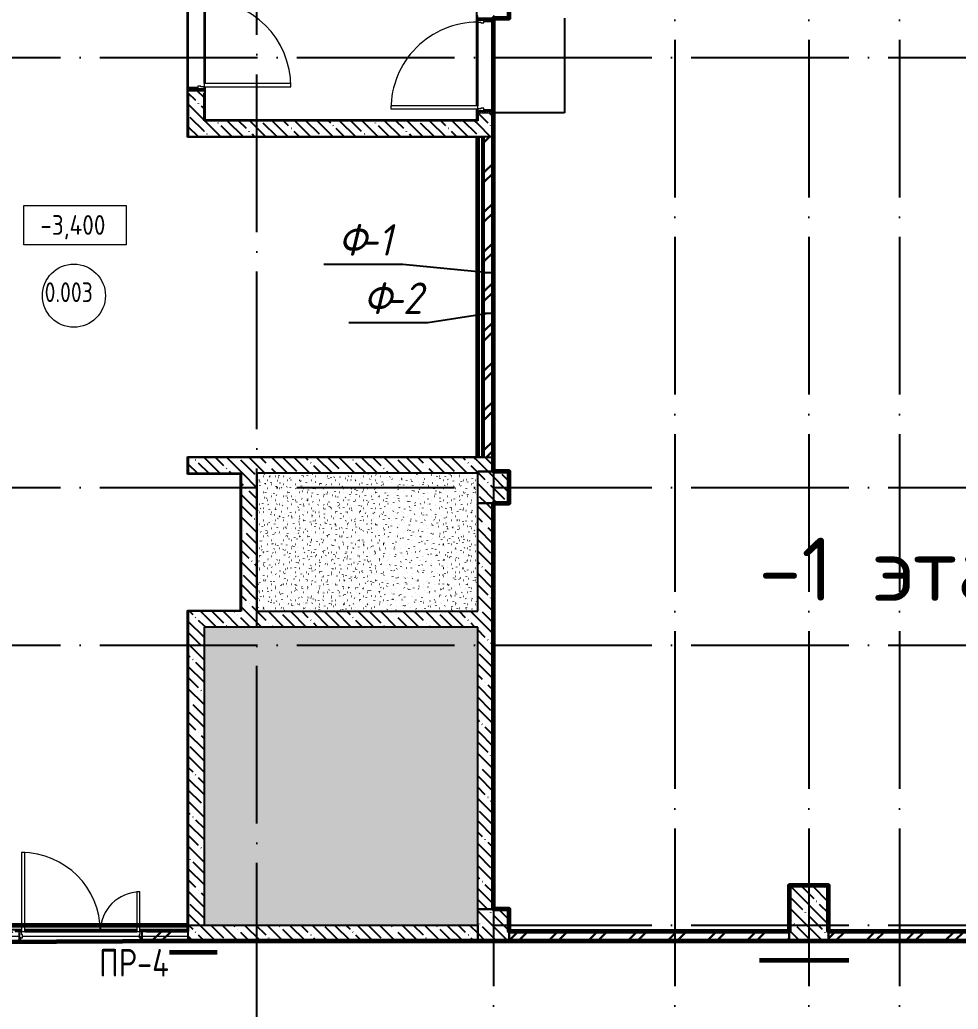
# Model space of a CAD drawing. Header units: millimetres. Extents: x -592259 to 288321, y -552984 to 293768.
# Drawn here: x 82790 to 94692, y 153794 to 166341 of the extents above; entities that cross this region are included whole.
import ezdxf

# ---------------------------------------------------------------- set-up
doc = ezdxf.new("R2010")
doc.units = ezdxf.units.MM
doc.linetypes.add('ADSK_Линия сетки', pattern=[2500, 2000, -250, 0, -250])
for name, color, linetype, lineweight in [('0) Расчет', 250, 'Continuous', 60), ('0.2) Кирпич', 30, 'Continuous', 30), ('2.1)Фарх 2 выполн.', 160, 'Continuous', 30), ('3) Перемычки готовы', 3, 'Continuous', 30), ('4.1.3) Штук  3.1 вып по кирп подвал.', 6, 'Continuous', 60), ('5.1) ЧН-25 подвал', 160, 'Continuous', 60), ('A-ANNO-NOTE', 250, 'Continuous', 9), ('A-AREA-IDEN', 250, 'Continuous', 9), ('A-DETL', 250, 'Continuous', 5), ('A-DETL-GENF-1', 250, 'Continuous', 5), ('A-DOOR', 250, 'Continuous', 5), ('A-DOOR-1', 250, 'Continuous', 13), ('A-DOOR-FRAM', 250, 'Continuous', 5), ('A-FLOR-1', 250, 'Continuous', 5), ('A-GENM-1', 250, 'Continuous', 5), ('A-WALL-1', 250, 'Continuous', 50), ('A-WALL-2', 250, 'Continuous', 5), ('G-____-____-TEXT', 250, 'Continuous', 9), ('G-ANNO-DIMS', 250, 'Continuous', 9), ('I-WALL-1', 250, 'Continuous', 5), ('S-COLS-1', 250, 'Continuous', 5), ('S-COLS-2', 250, 'Continuous', 5), ('Оси-1', 250, 'ADSK_Линия сетки', 9)]:
    doc.layers.add(name, color=color, linetype=linetype, lineweight=lineweight)
doc.styles.add('GOST Common_1', font='', dxfattribs={"width": 0.9, "height": 250})
doc.styles.add('ISOCPEUR', font='isocpeur.ttf', dxfattribs={"width": 0.8, "height": 100})
doc.styles.add('ISOCPEUR_6', font='isocpeur.ttf', dxfattribs={"height": 3.5})
doc.styles.add('ISOCPEUR_I', font='isocpeui.ttf', dxfattribs={"width": 0.9, "height": 12.5})
doc.styles.add('ISOCPEUR_I_1', font='ГОСТ тип А.ttf', dxfattribs={"height": 2500})
doc.styles.get('GOST Common_1').set_extended_font_data('GOST Common')
pattern_1 = [(135, (10997.54, 114885.93), (-142.5612, -142.5612), []), (135, (11140.1, 114885.93), (-142.5612, -142.5612), [252.016, -50.403, 3.353, -47.05])]
pattern_2 = [(45, (10997.54, 114885.93), (-251.4472, 251.4472), []), (45, (10997.54, 115266.93), (-251.4472, 251.4472), [])]
pattern_3 = [(135, (1701.41, 164.685), (-14.14214, -14.14214), []), (225, (1701.41, 164.685), (14.14214, -14.14214), [])]
pattern_4 = [(45, (-421.384, 164.685), (-14.1421, 14.1421), []), (135, (-421.384, 164.685), (-14.1421, -14.1421), [])]
pattern_5 = [(0, (10997.537, 114885.926), (203.2, 50.8), [3.353, -149.047, 3.353, -149.047, -812.8]), (0, (10997.537, 114885.926), (203.2, 50.8), [-304.8, 3.353, -301.447, 3.353, -149.047, -355.6]), (0, (10997.537, 114885.926), (203.2, 50.8), [-762, 3.353, -98.247, 3.353, -250.647]), (120, (11073.737, 114911.326), (-145.59409, 150.576362), [3.353, -149.047, 3.353, -149.047, -812.8]), (120, (11073.737, 114911.326), (-145.59409, 150.576362), [-304.8, 3.353, -301.447, 3.353, -149.047, -355.6]), (120, (11073.737, 114911.326), (-145.59409, 150.576362), [-762, 3.353, -98.247, 3.353, -250.647]), (240, (11099.137, 115012.926), (-57.60591, -201.376362), [3.353, -149.047, 3.353, -149.047, -812.8]), (240, (11099.137, 115012.926), (-57.60591, -201.376362), [-304.8, 3.353, -301.447, 3.353, -149.047, -355.6]), (240, (11099.137, 115012.926), (-57.60591, -201.376362), [-762, 3.353, -98.247, 3.353, -250.647])]

# ---------------------------------------------------------------- blocks, each defined once
blk = doc.blocks.new('Дверь_СКБ_1Ст_Внутренняя - СОШ_Д-1п_Дв_1200x2100h-31541112-АР1_Кладочный план подвала_ Блок 2_ 3')
at = {"layer": 'A-DOOR'}
h = blk.add_hatch(dxfattribs=at)
h.set_pattern_fill('FP_8', color=256, style=0, pattern_type=2)
h.set_pattern_definition(pattern_3)
h.paths.add_polyline_path([(612.5, 100), (587.5, 100), (587.5, -100), (612.5, -100)])
at = {"layer": 'A-DOOR-FRAM'}
h = blk.add_hatch(dxfattribs=at)
h.set_pattern_fill('FP_9', color=256, style=0, pattern_type=2)
h.set_pattern_definition(pattern_4)
h.paths.add_polyline_path([(-562.5, 100), (-587.5, 100), (-587.5, -100), (-562.5, -100)])
at = {"layer": 'A-DOOR'}
blk.add_arc((562.5, 100), 1100, 90, 180, dxfattribs=at)
at = {"layer": 'A-DOOR-1'}
for p, q in [((562.5, 1200), (522.5, 1200)), ((522.5, 1200), (522.5, 100)), ((562.5, 100), (562.5, 1200)), ((522.5, 100), (562.5, 100))]:
    blk.add_line(p, q, dxfattribs=at)
at = {"layer": 'A-DOOR-FRAM'}
for p, q in [((-547.5, 108), (-617.5, 108)), ((-617.5, 108), (-617.5, 100)), ((-617.5, 100), (-547.5, 100)), ((-562.5, 100), (-587.5, 100)), ((-587.5, 100), (-587.5, -100)), ((-537.5, 100), (-562.5, 100)), ((-562.5, 100), (-562.5, 20)), ((-562.5, -100), (-562.5, 100)), ((-547.5, 100), (-562.5, 100)), ((-562.5, 100), (-562.5, 99)), ((-562.5, 99), (-547.5, 99)), ((-562.5, 20), (-527.5, 20)), ((-547.5, 20), (-562.5, 20)), ((-562.5, 20), (-562.5, -100)), ((-547.5, 100), (-547.5, 108)), ((-547.5, 99), (-547.5, 100)), ((-547.5, -100), (-547.5, 20)), ((-537.5, 60), (-537.5, 100)), ((-527.5, 60), (-537.5, 60)), ((-527.5, 20), (-527.5, 60)), ((562.5, 60), (552.5, 60)), ((552.5, 60), (552.5, 20)), ((552.5, 20), (587.5, 20)), ((562.5, 100), (562.5, 60)), ((587.5, 100), (562.5, 100)), ((642.5, 108), (572.5, 108)), ((572.5, 108), (572.5, 100)), ((587.5, 100), (572.5, 100)), ((572.5, 100), (572.5, 99)), ((572.5, 100), (642.5, 100)), ((572.5, 99), (587.5, 99)), ((587.5, 20), (572.5, 20)), ((572.5, 20), (572.5, -100)), ((587.5, 20), (587.5, 100)), ((612.5, 100), (587.5, 100)), ((587.5, 100), (587.5, -100)), ((587.5, 99), (587.5, 100)), ((587.5, -100), (587.5, 20)), ((612.5, -100), (612.5, 100)), ((642.5, 100), (642.5, 108)), ((-547.5, -100), (-617.5, -100)), ((-617.5, -100), (-617.5, -108)), ((-617.5, -108), (-547.5, -108)), ((-587.5, -100), (-562.5, -100)), ((-562.5, -100), (-547.5, -100)), ((-547.5, -108), (-547.5, -100)), ((572.5, -100), (587.5, -100)), ((642.5, -100), (572.5, -100)), ((572.5, -100), (572.5, -108)), ((572.5, -108), (642.5, -108)), ((587.5, -100), (612.5, -100)), ((642.5, -108), (642.5, -100))]:
    blk.add_line(p, q, dxfattribs=at)
blk = doc.blocks.new('Дверь_СКБ_2Ст - СОШ_Дв_1570_1550_x2100h _пр_ завертка-35617996-АР1_Кладочный план подвала_ Блок 2_ 3')
at = {"layer": 'A-DOOR'}
h = blk.add_hatch(dxfattribs=at)
h.set_pattern_fill('FP_10', color=256, style=0, pattern_type=2)
h.set_pattern_definition([(135, (1501.41, 124.685), (-14.14214, -14.14214), []), (225, (1501.41, 124.685), (14.14214, -14.14214), [])])
h.paths.add_polyline_path([(797.5, 60), (787.5, 60), (787.5, -60), (797.5, -60)])
at = {"layer": 'A-DOOR-FRAM'}
h = blk.add_hatch(dxfattribs=at)
h.set_pattern_fill('FP_11', color=256, style=0, pattern_type=2)
h.set_pattern_definition([(45, (-621.384, 124.685), (-14.1421, 14.1421), []), (135, (-621.384, 124.685), (-14.1421, -14.1421), [])])
h.paths.add_polyline_path([(-762.5, 60), (-772.5, 60), (-772.5, -60), (-762.5, -60)])
at = {"layer": 'A-DOOR'}
for centre, radius, start, end in [((-737.5, 60), 1000, 0, 90), ((762.5, 60), 500, 90, 180)]:
    blk.add_arc(centre, radius, start, end, dxfattribs=at)
at = {"layer": 'A-DOOR-1'}
for p, q in [((-737.5, 1060), (-737.5, 60)), ((-697.5, 1060), (-737.5, 1060)), ((-697.5, 60), (-697.5, 1060)), ((762.5, 560), (722.5, 560)), ((722.5, 560), (722.5, 60)), ((762.5, 60), (762.5, 560)), ((-737.5, 60), (-697.5, 60)), ((722.5, 60), (762.5, 60))]:
    blk.add_line(p, q, dxfattribs=at)
at = {"layer": 'A-DOOR-FRAM'}
for p, q in [((-747.5, 68), (-817.5, 68)), ((-817.5, 68), (-817.5, 60)), ((-817.5, 60), (-747.5, 60)), ((-762.5, 60), (-772.5, 60)), ((-772.5, 60), (-772.5, -60)), ((-737.5, 60), (-762.5, 60)), ((-762.5, 60), (-762.5, -20)), ((-762.5, -60), (-762.5, 60)), ((-747.5, 60), (-747.5, 68)), ((-737.5, 20), (-737.5, 60)), ((-727.5, 20), (-737.5, 20)), ((-727.5, -20), (-727.5, 20)), ((762.5, 20), (752.5, 20)), ((752.5, 20), (752.5, -20)), ((762.5, 60), (762.5, 20)), ((787.5, 60), (762.5, 60)), ((842.5, 68), (772.5, 68)), ((772.5, 68), (772.5, 60)), ((772.5, 60), (842.5, 60)), ((787.5, -20), (787.5, 60)), ((797.5, 60), (787.5, 60)), ((787.5, 60), (787.5, -60)), ((797.5, -60), (797.5, 60)), ((842.5, 60), (842.5, 68)), ((-747.5, -60), (-817.5, -60)), ((-817.5, -60), (-817.5, -68)), ((-817.5, -68), (-747.5, -68)), ((-772.5, -60), (-762.5, -60)), ((-762.5, -20), (-727.5, -20)), ((-747.5, -20), (-762.5, -20)), ((-762.5, -20), (-762.5, -60)), ((-762.5, -60), (-747.5, -60)), ((-747.5, -60), (-747.5, -20)), ((-747.5, -68), (-747.5, -60)), ((752.5, -20), (787.5, -20)), ((787.5, -20), (772.5, -20)), ((772.5, -20), (772.5, -60)), ((772.5, -60), (787.5, -60)), ((842.5, -60), (772.5, -60)), ((772.5, -60), (772.5, -68)), ((772.5, -68), (842.5, -68)), ((787.5, -60), (787.5, -20)), ((787.5, -60), (797.5, -60)), ((842.5, -68), (842.5, -60))]:
    blk.add_line(p, q, dxfattribs=at)
blk = doc.blocks.new('Дверь_СКБ_1Ст_Внутренняя - СОШ_Д-1л_Дв_1200x2100h_пр-32805419-АР1_Кладочный план подвала_ Блок 2_ 3')
at = {"layer": 'A-DOOR'}
h = blk.add_hatch(dxfattribs=at)
h.set_pattern_fill('FP_8', color=256, style=0, pattern_type=2)
h.set_pattern_definition(pattern_3)
h.paths.add_polyline_path([(587.5, -100), (612.5, -100), (612.5, 100), (587.5, 100)])
at = {"layer": 'A-DOOR-FRAM'}
h = blk.add_hatch(dxfattribs=at)
h.set_pattern_fill('FP_9', color=256, style=0, pattern_type=2)
h.set_pattern_definition(pattern_4)
h.paths.add_polyline_path([(-587.5, -100), (-562.5, -100), (-562.5, 100), (-587.5, 100)])
at = {"layer": 'A-DOOR'}
blk.add_arc((-537.5, 100), 1100, 360, 90, dxfattribs=at)
at = {"layer": 'A-DOOR-1'}
for p, q in [((-537.5, 1200), (-537.5, 100)), ((-497.5, 1200), (-537.5, 1200)), ((-497.5, 100), (-497.5, 1200)), ((-537.5, 100), (-497.5, 100))]:
    blk.add_line(p, q, dxfattribs=at)
at = {"layer": 'A-DOOR-FRAM'}
for p, q in [((-547.5, 108), (-617.5, 108)), ((-617.5, 108), (-617.5, 100)), ((-617.5, 100), (-547.5, 100)), ((-562.5, 100), (-587.5, 100)), ((-587.5, 100), (-587.5, -100)), ((-537.5, 100), (-562.5, 100)), ((-562.5, 100), (-562.5, 20)), ((-562.5, -100), (-562.5, 100)), ((-547.5, 100), (-562.5, 100)), ((-562.5, 100), (-562.5, 99)), ((-562.5, 99), (-547.5, 99)), ((-562.5, 20), (-527.5, 20)), ((-547.5, 20), (-562.5, 20)), ((-562.5, 20), (-562.5, -100)), ((-547.5, 100), (-547.5, 108)), ((-547.5, 99), (-547.5, 100)), ((-547.5, -100), (-547.5, 20)), ((-537.5, 60), (-537.5, 100)), ((-527.5, 60), (-537.5, 60)), ((-527.5, 20), (-527.5, 60)), ((562.5, 60), (552.5, 60)), ((552.5, 60), (552.5, 20)), ((552.5, 20), (587.5, 20)), ((562.5, 100), (562.5, 60)), ((587.5, 100), (562.5, 100)), ((642.5, 108), (572.5, 108)), ((572.5, 108), (572.5, 100)), ((587.5, 100), (572.5, 100)), ((572.5, 100), (572.5, 99)), ((572.5, 100), (642.5, 100)), ((572.5, 99), (587.5, 99)), ((587.5, 20), (572.5, 20)), ((572.5, 20), (572.5, -100)), ((587.5, 20), (587.5, 100)), ((612.5, 100), (587.5, 100)), ((587.5, 100), (587.5, -100)), ((587.5, 99), (587.5, 100)), ((587.5, -100), (587.5, 20)), ((612.5, -100), (612.5, 100)), ((642.5, 100), (642.5, 108)), ((-547.5, -100), (-617.5, -100)), ((-617.5, -100), (-617.5, -108)), ((-617.5, -108), (-547.5, -108)), ((-587.5, -100), (-562.5, -100)), ((-562.5, -100), (-547.5, -100)), ((-547.5, -108), (-547.5, -100)), ((572.5, -100), (587.5, -100)), ((642.5, -100), (572.5, -100)), ((572.5, -100), (572.5, -108)), ((572.5, -108), (642.5, -108)), ((587.5, -100), (612.5, -100)), ((642.5, -108), (642.5, -100))]:
    blk.add_line(p, q, dxfattribs=at)
blk = doc.blocks.new('ADSK_КолоннаНесущая_Швеллер_Гнутый_ГОСТ 8278-83 - 140х60х5_таб_1-32331390-АР1_Кладочный план подвала_ Блок 2_ 3')
at = {"layer": 'S-COLS-1'}
for p, q in [((-16.2, 58), (-16.2, -58)), ((-11.2, -58), (-11.2, 58)), ((43.8, 70), (-4.2, 70)), ((-4.2, 65), (43.8, 65)), ((43.8, 65), (43.8, 70)), ((43.8, -65), (-4.2, -65)), ((-4.2, -70), (43.8, -70)), ((43.8, -70), (43.8, -65))]:
    blk.add_line(p, q, dxfattribs=at)
for centre, radius, start, end in [((-4.2, 58), 12, 90, 180), ((-4.2, 58), 7, 90, 180), ((-4.2, -58), 12, 180, 270), ((-4.2, -58), 7, 180, 270)]:
    blk.add_arc(centre, radius, start, end, dxfattribs=at)
blk = doc.blocks.new('Ом_Перемычка из уголков - A1-1_57 63x100x6-34134793-АР1_Кладочный план подвала_ Блок 2_ 3')
at = {"layer": 'A-GENM-1'}
for p, q in [((-910, 0), (-660, 0)), ((-615, 0), (865, 0)), ((910, 0), (1160, 0))]:
    blk.add_line(p, q, dxfattribs=at)
blk = doc.blocks.new('Ом_Арматурная перемычка - A1-0_27-32789181-АР1_Кладочный план подвала_ Блок 2_ 3')
at = {"layer": 'A-GENM-1'}
blk.add_line((-130, 0), (380, 0), dxfattribs=at)
blk = doc.blocks.new('ADSK_КолоннаНесущая_Швеллер_Гнутый_ГОСТ 8278-83 - 140х60х5_таб_1-32823743-АР1_Кладочный план подвала_ Блок 2_ 3')
at = {"layer": 'S-COLS-1'}
for p, q in [((-16.2, 58), (-16.2, -58)), ((-11.2, -58), (-11.2, 58)), ((43.8, 70), (-4.2, 70)), ((-4.2, 65), (43.8, 65)), ((43.8, 65), (43.8, 70)), ((43.8, -65), (-4.2, -65)), ((-4.2, -70), (43.8, -70)), ((43.8, -70), (43.8, -65))]:
    blk.add_line(p, q, dxfattribs=at)
for centre, radius, start, end in [((-4.2, 58), 12, 90, 180), ((-4.2, 58), 7, 90, 180), ((-4.2, -58), 12, 180, 270), ((-4.2, -58), 7, 180, 270)]:
    blk.add_arc(centre, radius, start, end, dxfattribs=at)
blk = doc.blocks.new('AAR_СКБ_Марка_Помещения - Номер-17325395-АР1_Кладочный план подвала_ Блок 2_ 3')
at = {"layer": 'A-AREA-IDEN'}
blk.add_circle((0, 1.5), 4, dxfattribs=at)
blk = doc.blocks.new('Высотные отметки - Рамка-32693647-АР1_Кладочный план подвала_ Блок 2_ 3')
at = {"layer": 'A-ANNO-NOTE'}
for p, q in [((-6.5, 0), (-6.5, 5)), ((-6.5, 5), (6.5, 5)), ((6.5, 5), (6.5, 0)), ((6.5, 0), (-6.5, 0))]:
    blk.add_line(p, q, dxfattribs=at)

msp = doc.modelspace()

# ---------------------------------------------------------------- hatches: boundary and pattern name
at = {"layer": '0.2) Кирпич'}
h = msp.add_hatch(dxfattribs=at)
h.set_pattern_fill('FP_2', color=256, style=0, pattern_type=2)
h.set_pattern_definition(pattern_2)
h.paths.add_polyline_path([(88797.5155, 160790.9262), (88797.5155, 164860.9262), (88677.5155, 164860.9262), (88677.5155, 160790.9262)])
h = msp.add_hatch(dxfattribs=at)
h.set_pattern_fill('FP_2', color=256, style=0, pattern_type=2)
h.set_pattern_definition(pattern_2)
h.paths.add_polyline_path([(84347.5374, 154660.9262), (84927.5374, 154660.9262), (84927.5374, 154780.9262), (84347.5374, 154780.9262)])
h.paths.add_polyline_path([(82732.5374, 154660.9262), (82777.5374, 154660.9262), (82777.5374, 154780.9262), (80702.5374, 154780.9262), (80702.5374, 154660.9262)])
h = msp.add_hatch(dxfattribs=at)
h.set_pattern_fill('FP_2', color=256, style=0, pattern_type=2)
h.set_pattern_definition(pattern_2)
h.paths.add_polyline_path([(108447.5374, 154660.9492), (108447.5374, 154780.9492), (104647.5374, 154780.9492), (104647.5374, 154660.9492), (105796.2834, 154660.9492)])
h.paths.add_polyline_path([(104147.5374, 154660.9492), (104147.5374, 154780.9492), (98847.5374, 154780.9492), (98847.5374, 154660.9492), (103103.0872, 154660.9492)])
h.paths.add_polyline_path([(98347.5374, 154660.9492), (98347.5374, 154780.9492), (93047.5374, 154780.9492), (93047.5374, 154660.9492)])
h.paths.add_polyline_path([(92547.5374, 154660.9492), (92547.5374, 154780.9492), (88997.5374, 154780.9492), (88997.5374, 154660.9492), (89637.1062, 154660.9492)])
at = {"layer": 'A-DETL-GENF-1', "lineweight": -2}
h = msp.add_hatch(dxfattribs=at)
h.set_pattern_fill('FP_123', color=256, style=0, pattern_type=2)
h.set_pattern_definition(pattern_5)
h.paths.add_polyline_path([(85797.5374, 158840.9262), (88597.5374, 158840.9262), (88597.5374, 160590.9262), (85797.5374, 160590.9262), (85797.5374, 159710.0692)])
h = msp.add_hatch(dxfattribs=at)
h.set_pattern_fill('FP_123', color=256, style=0, pattern_type=2)
h.set_pattern_definition(pattern_5)
h.paths.add_polyline_path([(88597.5374, 154860.9492), (88597.5374, 158640.9262), (85127.5374, 158640.9262), (85127.5374, 154860.9492)])
at = {"layer": 'I-WALL-1', "lineweight": -2}
h = msp.add_hatch(dxfattribs=at)
h.set_pattern_fill('FP_1', color=256, style=0, pattern_type=2)
h.set_pattern_definition(pattern_1)
h.paths.add_polyline_path([(88797.5155, 164860.9262), (88797.5155, 165160.9262), (88597.5155, 165160.9262), (88597.5155, 164860.9262), (88677.5155, 164860.9262)])
h.paths.add_polyline_path([(88797.5155, 166760.9262), (88797.5155, 173210.9262), (88597.5157, 173210.9262), (88597.5155, 166760.9262)])
h = msp.add_hatch(dxfattribs=at)
h.set_pattern_fill('FP_1', color=256, style=0, pattern_type=2)
h.set_pattern_definition(pattern_1)
h.paths.add_polyline_path([(84927.5374, 164860.9262), (85127.5374, 164860.9262), (85127.5374, 165440.9262), (84927.5374, 165440.9262), (84927.5374, 165410.9262)])
h.paths.add_polyline_path([(85127.5374, 166640.9262), (85127.5374, 170260.9262), (84927.5374, 170260.9262), (84927.5374, 166640.9262)])
h = msp.add_hatch(dxfattribs=at)
h.set_pattern_fill('FP_1', color=256, style=0, pattern_type=2)
h.set_pattern_definition(pattern_1)
h.paths.add_polyline_path([(88597.5155, 164860.9262), (88597.5155, 165060.9262), (85127.5374, 165060.9262), (85127.5374, 164860.9262), (86943.91, 164860.9262)])
h = msp.add_hatch(dxfattribs=at)
h.set_pattern_fill('FP_1', color=256, style=0, pattern_type=2)
h.set_pattern_definition(pattern_1)
h.paths.add_polyline_path([(88597.5155, 160590.9262), (88597.5155, 160790.9262), (84927.5374, 160790.9262), (84927.5374, 160590.9262), (86943.91, 160590.9262)])
h = msp.add_hatch(dxfattribs=at)
h.set_pattern_fill('FP_1', color=256, style=0, pattern_type=2)
h.set_pattern_definition(pattern_1)
h.paths.add_polyline_path([(88797.5155, 155060.9262), (88797.5155, 160210.9262), (88597.5374, 160210.9262), (88597.5374, 155060.9262)])
h.paths.add_polyline_path([(88597.5155, 160610.9262), (88797.5155, 160610.9262), (88797.5155, 160790.9262), (88597.5155, 160790.9262)])
h = msp.add_hatch(dxfattribs=at)
h.set_pattern_fill('FP_1', color=256, style=0, pattern_type=2)
h.set_pattern_definition(pattern_1)
h.paths.add_polyline_path([(85797.5374, 158840.9262), (85797.5374, 160590.9262), (85597.5374, 160590.9262), (85597.5374, 158840.9262)])
h = msp.add_hatch(dxfattribs=at)
h.set_pattern_fill('FP_1', color=256, style=0, pattern_type=2)
h.set_pattern_definition(pattern_1)
h.paths.add_polyline_path([(85127.5374, 154660.9492), (85127.5374, 158840.9262), (84927.5374, 158840.9262), (84927.5374, 154660.9492)])
h = msp.add_hatch(dxfattribs=at)
h.set_pattern_fill('FP_1', color=256, style=0, pattern_type=2)
h.set_pattern_definition(pattern_1)
h.paths.add_polyline_path([(85797.5374, 158640.9262), (88597.5155, 158640.9262), (88597.5155, 158840.9262), (85127.5374, 158840.9262), (85127.5374, 158640.9262)])
h = msp.add_hatch(dxfattribs=at)
h.set_pattern_fill('FP_1', color=256, style=0, pattern_type=2)
h.set_pattern_definition(pattern_1)
h.paths.add_polyline_path([(85127.5374, 154660.9492), (88597.5155, 154660.9492), (88597.5155, 154860.9492), (85127.5374, 154860.9492)])
at = {"layer": 'S-COLS-2', "lineweight": -2}
h = msp.add_hatch(dxfattribs=at)
h.set_pattern_fill('FP_1', color=256, style=0, pattern_type=2)
h.set_pattern_definition(pattern_1)
h.paths.add_polyline_path([(88597.5374, 160210.9262), (88997.5173, 160210.9262), (88997.5173, 160610.9262), (88597.5173, 160610.9262), (88597.5374, 160590.9262)])
h = msp.add_hatch(dxfattribs=at)
h.set_pattern_fill('FP_1', color=256, style=0, pattern_type=2)
h.set_pattern_definition(pattern_1)
h.paths.add_polyline_path([(92547.5374, 154660.9492), (93047.5374, 154660.9492), (93047.5374, 155360.9492), (92547.5374, 155360.9492), (92547.5374, 154780.9492)])
h = msp.add_hatch(dxfattribs=at)
h.set_pattern_fill('FP_1', color=256, style=0, pattern_type=2)
h.set_pattern_definition(pattern_1)
h.paths.add_polyline_path([(88597.5374, 154660.9262), (88997.5374, 154660.9262), (88997.5374, 155060.9262), (88597.5374, 155060.9262), (88597.5374, 154860.9492)])

# ---------------------------------------------------------------- linework, layer by layer
at = {"layer": '0) Расчет'}
for points in [[(88797.5155, 160790.9262), (88797.5155, 164860.9262)], [(84347.5374, 154660.9262), (84927.5374, 154660.9492)], [(88997.5374, 154660.9262), (92547.5374, 154660.9262)], [(93047.5374, 154660.9262), (98347.5374, 154660.9262)]]:
    msp.add_lwpolyline(points, dxfattribs=at)
at = {"layer": '0.2) Кирпич'}
for p, q in [((88677.5155, 164860.9262), (88677.5155, 160790.9262)), ((88797.5155, 160790.9262), (88797.5155, 164860.9262)), ((84927.5374, 154780.9262), (84392.5374, 154780.9262)), ((92547.5374, 154780.9492), (88997.5374, 154780.9492)), ((88997.5374, 154780.9492), (88997.5374, 154660.9492)), ((92547.5374, 154660.9492), (92547.5374, 154780.9492)), ((92547.5374, 154780.9492), (92547.5374, 154660.9492)), ((98347.5374, 154780.9492), (93047.5374, 154780.9492)), ((93047.5374, 154780.9492), (93047.5374, 154660.9492)), ((93047.5374, 154660.9492), (93047.5374, 154780.9492)), ((84392.5374, 154660.9262), (84927.5374, 154660.9262)), ((88997.5374, 154660.9492), (92547.5374, 154660.9492)), ((92547.5374, 154660.9492), (93047.5374, 154660.9492)), ((93047.5374, 154660.9492), (98347.5374, 154660.9492))]:
    msp.add_line(p, q, dxfattribs=at)
at = {"layer": '2.1)Фарх 2 выполн.', "lineweight": -2}
for points in [[(88731.9029, 163131.0994), (87646.4335, 163236.9772), (86646.4335, 163236.9772)], [(88731.9029, 162617.9256), (87964.4821, 162496.9772), (86964.4821, 162496.9772)]]:
    msp.add_lwpolyline(points, dxfattribs=at)
at = {"layer": '4.1.3) Штук  3.1 вып по кирп подвал.'}
for p, q in [((88598.8021, 160790.9262), (88598.8021, 164860.9262)), ((80697.5374, 154860.9262), (84927.5374, 154860.9262)), ((80697.5374, 154640.9267), (84927.5374, 154660.9262)), ((88997.5374, 154660.9262), (92547.5374, 154660.9492)), ((93047.5374, 154660.9492), (98347.5374, 154660.9492))]:
    msp.add_line(p, q, dxfattribs=at)
at = {"layer": '4.1.3) Штук  3.1 вып по кирп подвал.', "color": 3}
for p, q in [((84927.5374, 154660.9262), (88997.5374, 154660.9262)), ((92547.5374, 154660.9492), (93047.5374, 154660.9492))]:
    msp.add_line(p, q, dxfattribs=at)
at = {"layer": '4.1.3) Штук  3.1 вып по кирп подвал.', "color": 2}
for points in [[(84688.3544, 154516.746), (85291.9118, 154516.746)], [(92172.0636, 154417.4667), (93304.1699, 154417.4667)]]:
    msp.add_lwpolyline(points, dxfattribs=at)
at = {"layer": '5.1) ЧН-25 подвал'}
msp.add_lwpolyline([(98347.5374, 154780.9492), (93047.5374, 154780.9492), (93047.5374, 155360.9492), (92547.5374, 155360.9492), (92547.5374, 154780.9492), (88997.5374, 154780.9492), (88997.5374, 155060.9262), (88797.5374, 155060.9262), (88797.5374, 160210.9262), (88997.5173, 160210.9262), (88997.5173, 160610.9262), (88797.5374, 160610.9262), (88797.5155, 166360.9262), (88997.5374, 166360.9262), (88997.5374, 166760.9262), (88797.5374, 166760.9262), (88797.5374, 172260.9262), (92747.5374, 172260.9262), (92747.5374, 173160.9262), (93047.5374, 173160.9262), (93047.5374, 173610.9262), (98347.5374, 173610.9262)], dxfattribs=at)
at = {"layer": 'A-DETL', "lineweight": -2}
for p, q in [((85797.5374, 160590.9262), (85797.5374, 158840.9262)), ((88597.5374, 160590.9262), (85797.5374, 160590.9262)), ((88597.5374, 158840.9262), (88597.5374, 160590.9262)), ((85797.5374, 158840.9262), (88597.5374, 158840.9262)), ((85127.5374, 158640.9262), (85127.5374, 154860.9492)), ((88597.5374, 158640.9262), (85127.5374, 158640.9262)), ((88597.5374, 154860.9492), (88597.5374, 158640.9262)), ((85127.5374, 154860.9492), (88597.5374, 154860.9492))]:
    msp.add_line(p, q, dxfattribs=at)
at = {"layer": 'A-FLOR-1', "lineweight": -2}
for p, q in [((84917.5374, 164850.9262), (84917.5374, 170250.9262)), ((85137.5374, 170250.9262), (85137.5374, 165530.9262)), ((88587.5155, 165250.9262), (88587.5155, 167045.9262)), ((89697.5155, 166360.9262), (89697.5155, 165160.9262)), ((85137.5374, 165490.9262), (85137.5374, 165070.9262)), ((88587.5155, 165070.9262), (88587.5155, 165210.9262)), ((89697.5155, 165160.9262), (88805.5155, 165160.9262)), ((85137.5374, 165070.9262), (88587.5155, 165070.9262)), ((88652.5155, 164850.9262), (84917.5374, 164850.9262)), ((88652.5155, 160800.9262), (88652.5155, 164850.9262)), ((84917.5374, 160580.9262), (84917.5374, 160800.9262)), ((84917.5374, 160800.9262), (88652.5155, 160800.9262)), ((85587.5374, 160580.9262), (84917.5374, 160580.9262)), ((85587.5374, 158850.9262), (85587.5374, 160580.9262)), ((84917.5374, 154805.9262), (84917.5374, 158850.9262)), ((84917.5374, 158850.9262), (85587.5374, 158850.9262)), ((80707.5374, 154805.9262), (82812.5374, 154805.9262)), ((82852.5374, 154805.9262), (84272.5374, 154805.9262)), ((84312.5374, 154805.9262), (84917.5374, 154805.9262)), ((84322.5374, 154660.9492), (82802.5374, 154660.9492))]:
    msp.add_line(p, q, dxfattribs=at)
at = {"layer": 'A-WALL-1', "lineweight": -2}
for p, q in [((84927.5374, 165410.9262), (84927.5374, 164860.9262)), ((85127.5374, 165060.9262), (85127.5374, 165410.9262)), ((88597.5155, 165130.9262), (88597.5155, 165060.9262)), ((88797.5155, 164860.9262), (88797.5155, 165130.9262)), ((88597.5155, 165060.9262), (85127.5374, 165060.9262)), ((84927.5374, 164860.9262), (88677.5155, 164860.9262)), ((88797.5155, 160790.9262), (84927.5374, 160790.9262)), ((84927.5374, 160790.9262), (84927.5374, 160590.9262)), ((88797.5155, 160610.9262), (88797.5155, 160790.9262)), ((88597.5155, 160590.9262), (88597.5155, 160610.9262)), ((84927.5374, 160590.9262), (85597.5374, 160590.9262)), ((85597.5374, 160590.9262), (85597.5374, 158840.9262)), ((88797.5155, 155060.9262), (88797.5155, 160210.9262)), ((84927.5374, 158840.9262), (84927.5374, 154780.9262)), ((85597.5374, 158840.9262), (84927.5374, 158840.9262)), ((88597.5155, 154660.9492), (88597.5155, 154860.9492)), ((84927.5374, 154660.9492), (88597.5155, 154660.9492))]:
    msp.add_line(p, q, dxfattribs=at)
at = {"layer": 'A-WALL-2', "lineweight": -2}
for p, q in [((88677.5155, 164860.9262), (88797.5155, 164860.9262)), ((88597.5155, 160610.9262), (88797.5155, 160610.9262)), ((88797.5155, 160210.9262), (88597.5374, 160210.9262)), ((88597.5374, 155060.9262), (88797.5155, 155060.9262)), ((84927.5374, 154660.9262), (84927.5374, 154780.9262))]:
    msp.add_line(p, q, dxfattribs=at)
at = {"layer": 'I-WALL-1', "lineweight": -2}
for p, q in [((84927.5374, 165480.9262), (84927.5374, 166600.9262)), ((85127.5374, 166590.9262), (85127.5374, 165530.9262)), ((88597.5155, 165250.9262), (88597.5155, 166310.9262)), ((88797.5155, 166320.9262), (88797.5155, 165200.9262)), ((82852.5374, 154780.9262), (84272.5374, 154780.9262)), ((84322.5374, 154660.9262), (82802.5374, 154660.9262))]:
    msp.add_line(p, q, dxfattribs=at)
at = {"layer": 'S-COLS-1', "lineweight": -2}
for p, q in [((88797.5155, 160610.9262), (88597.5173, 160610.9262)), ((88597.5173, 160610.9262), (88597.5173, 160590.9262)), ((88997.5173, 160610.9262), (88797.5155, 160610.9262)), ((88997.5173, 160210.9262), (88997.5173, 160610.9262)), ((88597.5374, 160210.9262), (88797.5155, 160210.9262)), ((88797.5155, 160210.9262), (88997.5173, 160210.9262)), ((93047.5374, 155360.9492), (92547.5374, 155360.9492)), ((92547.5374, 155360.9492), (92547.5374, 154780.9492)), ((93047.5374, 154780.9492), (93047.5374, 155360.9492)), ((88797.5155, 155060.9262), (88597.5374, 155060.9262)), ((88997.5374, 155060.9262), (88797.5155, 155060.9262)), ((88997.5374, 154660.9262), (88997.5374, 155060.9262)), ((88597.5374, 154860.9492), (88597.5374, 154660.9262)), ((88597.5374, 154660.9262), (88997.5374, 154660.9262))]:
    msp.add_line(p, q, dxfattribs=at)
at = {"layer": 'Оси-1', "lineweight": -2}
for p, q in [((85797.5374, 111147.0862), (85797.5374, 176087.9307)), ((88797.5374, 176087.9307), (88797.5374, 111127.0862)), ((91097.5374, 176087.9307), (91097.5374, 111147.0862)), ((92797.5374, 176087.9307), (92797.5374, 111147.0862)), ((93947.5376, 176087.9307), (93947.5376, 111147.0862)), ((76304.6994, 165860.9262), (167606.3171, 165860.9262)), ((76304.6994, 160410.9262), (166722.1084, 160410.9262)), ((76304.6994, 158410.9262), (167606.3171, 158410.9262)), ((76304.6994, 154860.9262), (166722.1084, 154860.9262))]:
    msp.add_line(p, q, dxfattribs=at)

# ---------------------------------------------------------------- block references
at = {"layer": 'A-ANNO-NOTE', "lineweight": -2, "xscale": 99.99999999999993, "yscale": 99.99999999999993, "zscale": 99.99999999999993}
msp.add_blockref('Высотные отметки - Рамка-32693647-АР1_Кладочный план подвала_ Блок 2_ 3', (83490.5906, 163487.2102), dxfattribs=at)
at = {"layer": 'A-AREA-IDEN', "lineweight": -2, "xscale": 99.99999999999993, "yscale": 99.99999999999993, "zscale": 99.99999999999993}
msp.add_blockref('AAR_СКБ_Марка_Помещения - Номер-17325395-АР1_Кладочный план подвала_ Блок 2_ 3', (83476.8034, 162692.4391), dxfattribs=at)
at = {"layer": 'A-DOOR', "lineweight": -2}
for name, p, rotation in [('Дверь_СКБ_1Ст_Внутренняя - СОШ_Д-1п_Дв_1200x2100h-31541112-АР1_Кладочный план подвала_ Блок 2_ 3', (85027.5374, 166053.4262), 269.9999999999999), ('Дверь_СКБ_1Ст_Внутренняя - СОШ_Д-1л_Дв_1200x2100h_пр-32805419-АР1_Кладочный план подвала_ Блок 2_ 3', (88697.5155, 165748.4262), 89.9999999999999)]:
    msp.add_blockref(name, p, dxfattribs=dict(at, rotation=rotation))
msp.add_blockref('Дверь_СКБ_2Ст - СОШ_Дв_1570_1550_x2100h _пр_ завертка-35617996-АР1_Кладочный план подвала_ Блок 2_ 3', (83550.0374, 154720.9262), dxfattribs=at)
at = {"layer": 'A-GENM-1', "lineweight": -2}
for name, p in [('Ом_Перемычка из уголков - A1-1_57 63x100x6-34134793-АР1_Кладочный план подвала_ Блок 2_ 3', (83437.5374, 154720.9262)), ('Ом_Арматурная перемычка - A1-0_27-32789181-АР1_Кладочный план подвала_ Блок 2_ 3', (84017.5374, 154720.9262)), ('Ом_Арматурная перемычка - A1-0_27-32789181-АР1_Кладочный план подвала_ Блок 2_ 3', (84537.5374, 154720.9262))]:
    msp.add_blockref(name, p, dxfattribs=at)
at = {"layer": 'S-COLS-1', "lineweight": -2}
for name, p, rotation in [('ADSK_КолоннаНесущая_Швеллер_Гнутый_ГОСТ 8278-83 - 140х60х5_таб_1-32823743-АР1_Кладочный план подвала_ Блок 2_ 3', (88737.5155, 163119.7262), 270.000000000002), ('ADSK_КолоннаНесущая_Швеллер_Гнутый_ГОСТ 8278-83 - 140х60х5_таб_1-32331390-АР1_Кладочный план подвала_ Блок 2_ 3', (88737.5155, 162632.1262), 89.999999999998)]:
    msp.add_blockref(name, p, dxfattribs=dict(at, rotation=rotation))

# ---------------------------------------------------------------- texts
at = {"layer": '2.1)Фарх 2 выполн.', "lineweight": -2, "char_height": 400, "attachment_point": 1, "style": 'ISOCPEUR_I'}
for s, insert, width in [('\\fISOCPEUR|b0|i1|c204|p34|;Ф', (86828.4137, 163749.9415), 312.658125), ('-1', (87086.3825, 163749.9415), 384.81), ('\\fISOCPEUR|b0|i1|c204|p34|;Ф', (87146.4623, 163009.9415), 312.658125), ('-2', (87404.4311, 163009.9415), 448.945)]:
    msp.add_mtext(s, dxfattribs=dict(at, insert=insert, width=width))
at = {"layer": '3) Перемычки готовы', "insert": (83795.8287, 154558.0718), "char_height": 350, "width": 333.502, "attachment_point": 1, "style": 'ISOCPEUR_I_1'}
msp.add_mtext('ПР-4', dxfattribs=at)
at = {"layer": 'A-AREA-IDEN', "lineweight": -2, "insert": (83105.1292, 163011.1696), "char_height": 250, "width": 858.607312, "attachment_point": 1, "style": 'ISOCPEUR'}
msp.add_mtext('0.003', dxfattribs=at)
at = {"layer": 'G-____-____-TEXT', "color": 7, "insert": (92159.0265, 159773.7914), "char_height": 800, "width": 18169.734652, "attachment_point": 1, "style": 'ISOCPEUR_6'}
msp.add_mtext('-1 этаж, 2 секция', dxfattribs=at)
at = {"layer": 'G-ANNO-DIMS', "lineweight": -2, "insert": (83050.6005, 163863.9173), "char_height": 250, "width": 1055.976244, "attachment_point": 1, "line_spacing_factor": 1.022761, "style": 'GOST Common_1'}
msp.add_mtext('-3,400', dxfattribs=at)

doc.saveas('drawing.dxf')
